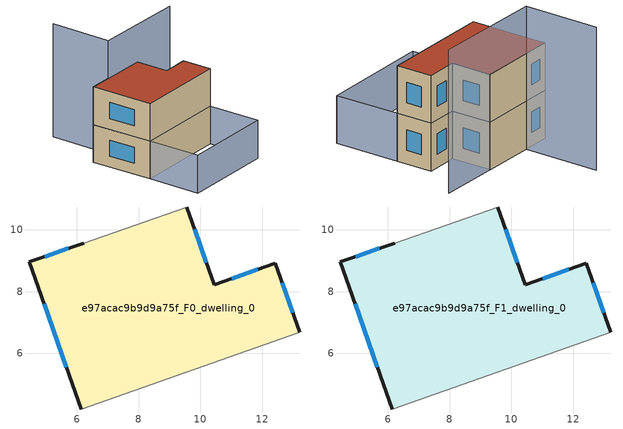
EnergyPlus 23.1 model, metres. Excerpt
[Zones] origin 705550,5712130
e97acac9b9d9a75f_F0_dwelling_0
 floor ground (EU_floor_Construction): 12.43,8.92 13.21,6.68 6.14,4.2 4.47,8.96 6.23,9.57 9.56,10.74 10.45,8.23 z0
 wall outside (EU_wall_Construction): 13.21,6.68 12.43,8.92 10.45,8.23 9.56,10.74 / 6.23,9.57 4.47,8.96 6.14,4.2 z0:3
 wall adiabatic (EU_wall_Construction): 6.14,4.2 13.21,6.68 / 9.56,10.74 6.23,9.57 z0:3
 window (EU_Window_Construction): 10.2,8.94 9.82,10.02 / 11.87,8.72 11.01,8.42 / 12.99,7.32 12.65,8.28 / 4.94,7.61 5.66,5.56 / 5.73,9.4 4.97,9.14 z0.85:2.15
e97acac9b9d9a75f_F1_dwelling_0
 floor to e97acac9b9d9a75f_F0_dwelling_0 (EU_floor_Construction): 12.43,8.92 13.21,6.68 6.14,4.2 4.47,8.96 6.23,9.57 9.56,10.74 10.45,8.23 z3
 wall outside (EU_wall_Construction): 13.21,6.68 12.43,8.92 10.45,8.23 9.56,10.74 / 6.23,9.57 4.47,8.96 6.14,4.2 z3:6
 wall adiabatic (EU_wall_Construction): 6.14,4.2 13.21,6.68 / 9.56,10.74 6.23,9.57 z3:6
 window (EU_Window_Construction): 10.2,8.94 9.82,10.02 / 11.87,8.72 11.01,8.42 / 12.99,7.32 12.65,8.28 / 4.94,7.61 5.66,5.56 / 5.73,9.4 4.97,9.14 z3.85:5.15
 roof outside (EU_roof_Construction): 13.21,6.68 12.43,8.92 10.45,8.23 9.56,10.74 6.23,9.57 4.47,8.96 6.14,4.2 z6
shading: 6.14,4.2 13.21,6.68 / 13.21,6.68 14.62,2.66 / 14.62,2.66 7.55,0.18 / 7.55,0.18 6.14,4.2 z0:3; 13.35,11.96 6.23,9.57 / 6.23,9.57 4.64,14.3 z0:9
[Building]
EU S2 Campaign: North Axis=0; Terrain=City; Solar Distribution=FullExterior
[Site:Location]
London: Latitude=51.5; Longitude=-0.5; Time Zone=0; Elevation=25
[SizingPeriod:WeatherFileDays]
AnnualSizingPeriod: Begin Month=1; Begin Day of Month=1; End Month=12; End Day of Month=31; Day of Week for Start Day=Monday; Use Weather File Daylight Saving Period=No; Use Weather File Rain and Snow Indicators=No
[MATERIAL]
EU_InternalMass_Material: Roughness=MediumRough; Thickness=0.1; Conductivity=1; Density=1800; Specific Heat=900; Thermal Absorptance=0.9; Solar Absorptance=0.7; Visible Absorptance=0.7
[MATERIAL:NOMASS] Roughness=MediumRough; Thermal Absorptance=0.9; Solar Absorptance=0.7; Visible Absorptance=0.7
Name | Thermal Resistance
EU_wall_NoMass | 0.71061
EU_roof_NoMass | 2.41608
EU_floor_NoMass | 1.75078
[WINDOWMATERIAL:SIMPLEGLAZINGSYSTEM]
EU_Window_SimpleGlazing: UFactor=2.64892; Solar Heat Gain Coefficient=0.76; Visible Transmittance=0.76
[CONSTRUCTION]
EU_wall_Construction: EU_wall_NoMass
EU_roof_Construction: EU_roof_NoMass
EU_floor_Construction: EU_floor_NoMass
EU_Window_Construction: EU_Window_SimpleGlazing
EU_InternalMass_Construction: EU_InternalMass_Material
[ZONE] Type=1; Multiplier=1; Ceiling Height=autocalculate; Floor Area=autocalculate; Part of Total Floor Area=Yes
Name | Volume
e97acac9b9d9a75f_F0_dwelling_0 | 96.6218
e97acac9b9d9a75f_F1_dwelling_0 | 96.6211
[INTERNALMASS] Construction=EU_InternalMass_Construction; Surface Area=32.2073
Name | Zone or ZoneList
e97acac9b9d9a75f_F0_dwelling_0_EU_InternalMass | e97acac9b9d9a75f_F0_dwelling_0
e97acac9b9d9a75f_F1_dwelling_0_EU_InternalMass | e97acac9b9d9a75f_F1_dwelling_0
[OTHEREQUIPMENT] Fuel Type=Electricity; Design Level Calculation Method=Watts/Area; Power per Zone Floor Area=1; Fraction Latent=0; Fraction Radiant=0; Fraction Lost=0; Carbon Dioxide Generation Rate=0; EndUse Subcategory=EU_Step8_InternalGains
Name | Zone or ZoneList or Space or SpaceList | Schedule
EU_Step8_InternalGain_e97acac9b9d9a75f_F0_dwelling_0_f000 | e97acac9b9d9a75f_F0_dwelling_0 | EU_Step8_GainSchedule_e97acac9b9d9a75f_F0_dwelling_0_f000
EU_Step8_InternalGain_e97acac9b9d9a75f_F1_dwelling_0_f000 | e97acac9b9d9a75f_F1_dwelling_0 | EU_Step8_GainSchedule_e97acac9b9d9a75f_F1_dwelling_0_f000
[ZONEVENTILATION:DESIGNFLOWRATE] Schedule=EU_AlwaysOn; Design Flow Rate Calculation Method=AirChanges/Hour; Air Changes per Hour=0.496673; Ventilation Type=Natural; Fan Pressure Rise=0; Fan Total Efficiency=1; Constant Term Coefficient=1; Temperature Term Coefficient=0; Velocity Term Coefficient=0; Velocity Squared Term Coefficient=0; Minimum Indoor Temperature=-100; Maximum Indoor Temperature=100; Delta Temperature=-100; Minimum Outdoor Temperature=-100; Maximum Outdoor Temperature=100; Maximum Wind Speed=40
Name | Zone or ZoneList or Space or SpaceList
EU_ConstantAir_e97acac9b9d9a75f_F0_dwelling_0 | e97acac9b9d9a75f_F0_dwelling_0
EU_ConstantAir_e97acac9b9d9a75f_F1_dwelling_0 | e97acac9b9d9a75f_F1_dwelling_0
[HVACTEMPLATE:THERMOSTAT] Constant Heating Setpoint=20; Constant Cooling Setpoint=50
EU_HeatOnly_e97acac9b9d9a75f_F0_dwelling_0; EU_HeatOnly_e97acac9b9d9a75f_F1_dwelling_0
[HVACTEMPLATE:ZONE:IDEALLOADSAIRSYSTEM] System Availability Schedule=EU_AlwaysOn; Maximum Heating Supply Air Temperature=50; Minimum Cooling Supply Air Temperature=13; Maximum Heating Supply Air Humidity Ratio=0.0156; Minimum Cooling Supply Air Humidity Ratio=0.0077; Heating Limit=NoLimit; Cooling Limit=NoLimit; Heating Availability Schedule=EU_AlwaysOn; Cooling Availability Schedule=EU_CoolingOff; Dehumidification Control Type=ConstantSensibleHeatRatio; Cooling Sensible Heat Ratio=0.7; Dehumidification Setpoint=60; Humidification Control Type=None; Humidification Setpoint=30; Outdoor Air Method=None; Outdoor Air Flow Rate per Person=0.00944; Outdoor Air Flow Rate per Zone Floor Area=0; Outdoor Air Flow Rate per Zone=0; Demand Controlled Ventilation Type=None; Outdoor Air Economizer Type=NoEconomizer; Heat Recovery Type=None; Sensible Heat Recovery Effectiveness=0.7; Latent Heat Recovery Effectiveness=0.65
Name | Template Thermostat
e97acac9b9d9a75f_F0_dwelling_0 | EU_HeatOnly_e97acac9b9d9a75f_F0_dwelling_0
e97acac9b9d9a75f_F1_dwelling_0 | EU_HeatOnly_e97acac9b9d9a75f_F1_dwelling_0
[SIZING:ZONE] Zone Cooling Design Supply Air Temperature Input Method=SupplyAirTemperature; Zone Cooling Design Supply Air Temperature=13; Zone Heating Design Supply Air Temperature Input Method=SupplyAirTemperature; Zone Heating Design Supply Air Temperature=50; Zone Cooling Design Supply Air Humidity Ratio=0.008; Zone Heating Design Supply Air Humidity Ratio=0.008; Cooling Design Air Flow Method=DesignDay; Cooling Design Air Flow Rate=0; Cooling Minimum Air Flow per Zone Floor Area=0.000762; Cooling Minimum Air Flow=0; Cooling Minimum Air Flow Fraction=0.2; Heating Design Air Flow Method=DesignDay; Heating Design Air Flow Rate=0; Heating Maximum Air Flow per Zone Floor Area=0.002032; Heating Maximum Air Flow=0.141576; Heating Maximum Air Flow Fraction=0.3; Account for Dedicated Outdoor Air System=No; Dedicated Outdoor Air System Control Strategy=NeutralSupplyAir; Dedicated Outdoor Air Low Setpoint Temperature for Design=autosize; Dedicated Outdoor Air High Setpoint Temperature for Design=autosize; Zone Load Sizing Method=Sensible Load Only No Latent Load; Zone Latent Cooling Design Supply Air Humidity Ratio Input Method=HumidityRatioDifference; Zone Cooling Design Supply Air Humidity Ratio Difference=0.005; Zone Latent Heating Design Supply Air Humidity Ratio Input Method=HumidityRatioDifference; Zone Humidification Design Supply Air Humidity Ratio Difference=0.005
e97acac9b9d9a75f_F0_dwelling_0; e97acac9b9d9a75f_F1_dwelling_0
[SCHEDULE:CONSTANT]
Name | Hourly Value
EU_AlwaysOn | 1
EU_CoolingOff | 0
[SCHEDULE:FILE] Column Number=1; Rows to Skip at Top=0; Number of Hours of Data=8760; Column Separator=Comma; Interpolate to Timestep=No; Minutes per Item=60; Adjust Schedule for Daylight Savings=Yes
Name | File
EU_Step8_GainSchedule_e97acac9b9d9a75f_F0_dwelling_0_f000 | ../../schedules/e97acac9b9d9a75f/e97acac9b9d9a75f_F0_dwelling_0_f000_gain.csv
EU_Step8_GainSchedule_e97acac9b9d9a75f_F1_dwelling_0_f000 | ../../schedules/e97acac9b9d9a75f/e97acac9b9d9a75f_F1_dwelling_0_f000_gain.csv
